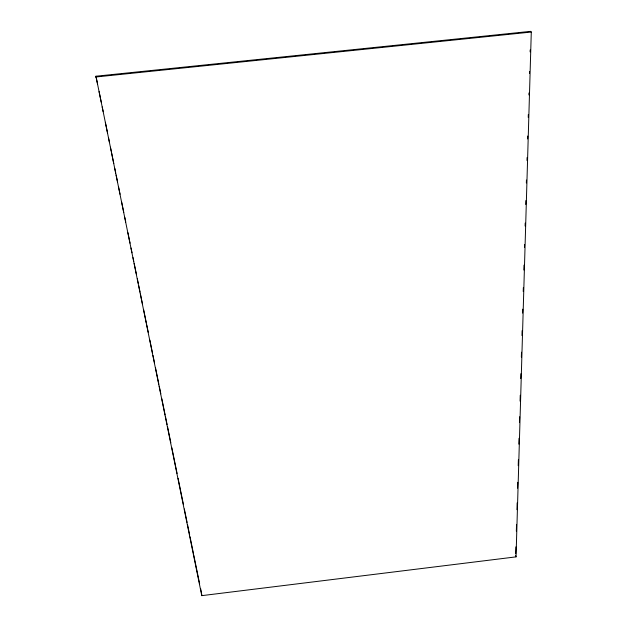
<?xml version="1.0" encoding="UTF-8"?>
<svg xmlns="http://www.w3.org/2000/svg" width="627" height="627" viewBox="0 0 627 627"><rect width="100%" height="100%" fill="white"/><g stroke="black" fill="none" stroke-linecap="round" stroke-linejoin="round"><path stroke-width="0.94" d="M201.776 595.65L95.939 76.22L530.708 31.35L531.288 32.04L516.037 556.87L201.776 595.65L201.8 594.388M515.7 553.712L515.896 546.869M516.342 531.218L516.538 524.368M516.962 509.696L517.157 502.846M517.581 488.174L517.745 482.304M518.223 465.673L518.396 459.803M518.842 444.151L519.015 438.289M519.462 422.637L519.634 416.767M520.081 401.115L520.253 395.245M520.731 378.614L520.872 373.723M521.351 357.092L521.492 352.202M521.97 335.57L522.111 330.68M522.612 313.077L522.722 309.158M523.231 291.555L523.341 287.644M523.851 270.033L523.992 265.143M524.493 247.532L524.58 244.601M525.112 226.01L525.199 223.079M525.732 204.496L525.849 200.577M526.351 182.974L526.437 180.035M527.001 160.473L527.088 157.542M527.62 138.951L527.699 136.02M528.24 117.429L528.318 114.498M528.882 94.936L528.937 92.976M529.501 73.414L529.556 71.454M530.121 51.892L530.176 49.933M95.712 77.003L531.288 32.04M515.637 555.671L516.037 556.87M95.939 76.22L97.506 83.9M99.074 91.573L101.237 102.13M102.217 106.927L103.196 111.724M105.352 122.281L107.507 132.838M108.487 137.634L109.466 142.431M110.446 147.227L111.23 151.068M111.622 152.988L113.777 163.537M114.757 168.342L115.736 173.138M116.128 175.058L117.508 181.775M118.487 186.572L120.055 194.245M121.622 201.925L123.778 212.482M124.757 217.279L125.737 222.076M127.892 232.633L130.048 243.182M131.027 247.986L132.007 252.783M132.995 257.579L133.778 261.42M134.17 263.332L136.325 273.889M137.305 278.686L138.285 283.49M138.677 285.403L140.048 292.119M140.44 294.039L142.595 304.597M143.575 309.393L146.318 322.827M146.71 324.747L148.278 332.428M149.853 340.1L152.596 353.534M152.988 355.454L154.555 363.127M155.535 367.931L158.866 384.241M159.258 386.161L160.825 393.834M161.805 398.631L165.136 414.949M165.536 416.869L167.103 424.542M167.495 426.462L170.826 442.772M171.806 447.576L177.096 473.479M178.076 478.276L183.374 504.186M184.354 508.983L187.097 522.416M187.489 524.337L189.644 534.894M190.036 536.814L193.367 553.124M193.759 555.044L199.645 583.831M200.624 588.628L201.604 593.424"/></g></svg>
